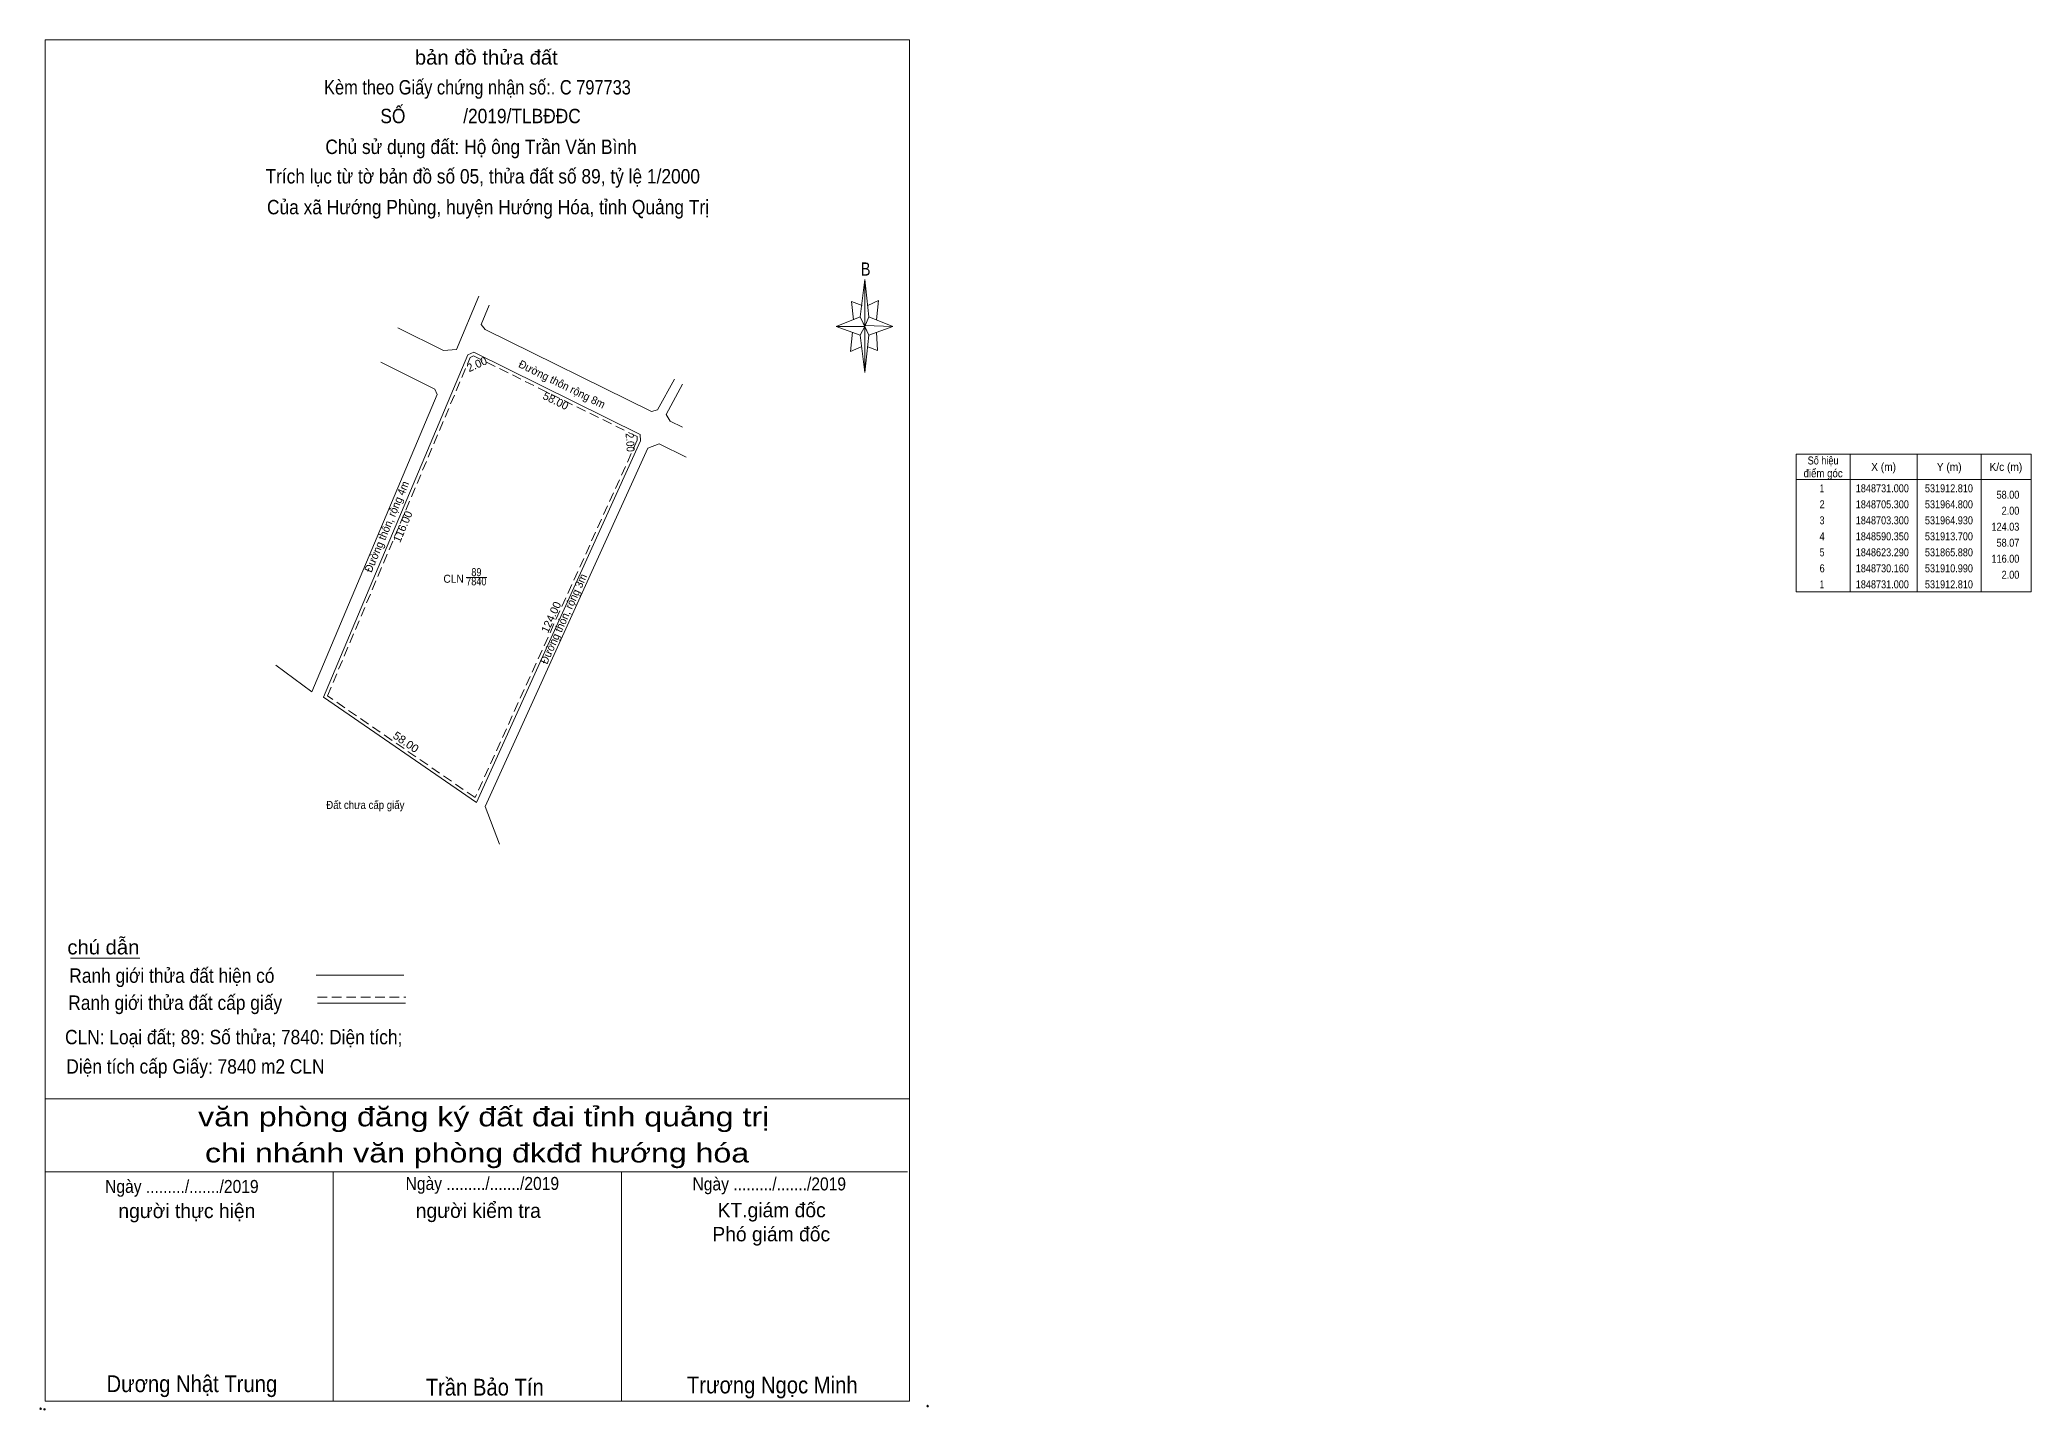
# Model space of a CAD drawing. Header units: metres. Extents: x 531777 to 533050, y 1848400 to 1849505.
# Drawn here: x 531777 to 532399, y 1848400 to 1848829 of the extents above; entities that cross this region are included whole.
import ezdxf
from ezdxf.enums import TextEntityAlignment as Align

# ---------------------------------------------------------------- set-up
doc = ezdxf.new("R2010")
doc.units = ezdxf.units.M
doc.header["$PDMODE"] = 32
doc.header["$PDSIZE"] = 0.5
doc.linetypes.add('MEDIUM_DASHED', pattern=[4.5, 3, -1.5])
for name, color, linetype, lineweight in [('1', 7, 'MEDIUM_DASHED', 13), ('2', 7, 'Continuous', 13), ('52', 7, 'Continuous', 13), ('63', 7, 'Continuous', 13)]:
    doc.layers.add(name, color=color, linetype=linetype, lineweight=lineweight)

msp = doc.modelspace()

# ---------------------------------------------------------------- linework, layer by layer
at = {"layer": '1'}
msp.add_lwpolyline([(531912.8, 1848729.89), (531963.84, 1848704.66), (531963.92, 1848703.49), (531913.28, 1848591.85), (531867.12, 1848623.65), (531911.76, 1848729.41)], close=True, dxfattribs=at)
at = {"layer": '2'}
for p, q in [((532033.54, 1848742.05), (532035.04, 1848753.75)), ((532036.24, 1848742.05), (532043.74, 1848739.05)), ((532033.54, 1848736.35), (532026.04, 1848739.05)), ((532036.24, 1848736.35), (532035.04, 1848724.65)), ((532038.64, 1848737.25), (532038.94, 1848731.55)), ((532038.94, 1848731.55), (532035.94, 1848732.75)), ((531786.82, 1848541.65), (531808.54, 1848541.65)), ((531863.62, 1848536.43), (531891.04, 1848536.43)), ((531864.04, 1848527.64), (531891.46, 1848527.64)), ((531778.94, 1848497.73), (532048.94, 1848497.73)), ((531778.94, 1848474.93), (532048.34, 1848474.93)), ((531778.94, 1848474.93), (532048.34, 1848474.93)), ((531778.94, 1848474.93), (532048.34, 1848474.93)), ((531868.94, 1848403.23), (531868.94, 1848474.93)), ((531958.94, 1848403.23), (531958.94, 1848474.93))]:
    msp.add_line(p, q, dxfattribs=at)
at = {"layer": '2', "linetype": 'MEDIUM_DASHED'}
msp.add_line((531864.04, 1848529.5), (531891.64, 1848529.5), dxfattribs=at)
at = {"layer": '2'}
for points in [[(531778.94, 1848828.63), (532048.94, 1848828.63), (532048.94, 1848403.23), (531778.94, 1848403.23)], [(532035.04, 1848753.75), (532036.24, 1848742.05), (532035.04, 1848739.05)], [(532035.04, 1848739.05), (532026.04, 1848739.05), (532033.54, 1848742.05), (532036.24, 1848736.35), (532043.74, 1848739.05), (532035.04, 1848739.35)], [(532035.04, 1848739.05), (532035.04, 1848724.65), (532033.54, 1848736.35)]]:
    msp.add_lwpolyline(points, close=True, dxfattribs=at)
for points in [[(532035.04, 1848739.05), (532033.54, 1848742.05), (532026.04, 1848739.05)], [(532034.14, 1848745.65), (532030.84, 1848746.85), (532031.44, 1848741.15)], [(532035.94, 1848745.65), (532039.24, 1848747.15), (532038.64, 1848741.15)], [(532031.14, 1848737.25), (532030.54, 1848731.25), (532033.84, 1848732.75)], [(532035.04, 1848739.05), (532036.24, 1848736.35), (532043.74, 1848739.05)], [(532048.94, 1848403.23), (531778.94, 1848403.23), (531778.94, 1848474.93)]]:
    msp.add_lwpolyline(points, dxfattribs=at)
for p in [(531777.52, 1848400.92), (531778.72, 1848400.71), (532054.64, 1848401.73)]:
    msp.add_point(p, dxfattribs=at)
at = {"layer": '52'}
for p, q in [((531914.47, 1848748.51), (531907.46, 1848731.9)), ((531917.63, 1848745.7), (531915.11, 1848739.73)), ((531889.09, 1848738.63), (531903.37, 1848731.57)), ((531910.99, 1848730.16), (531865.88, 1848623.29)), ((531907.46, 1848731.9), (531903.37, 1848731.57)), ((531912.81, 1848731), (531910.99, 1848730.16)), ((531912.81, 1848731), (531964.8, 1848705.3)), ((531883.77, 1848727.87), (531900.7, 1848719.5)), ((531901.44, 1848717.85), (531862.22, 1848624.91)), ((531975.58, 1848722.65), (531970.28, 1848712.99)), ((531964.93, 1848703.3), (531964.8, 1848705.29)), ((531970.73, 1848702.36), (531967.18, 1848701.01)), ((531970.73, 1848702.36), (531979.19, 1848698.18))]:
    msp.add_line(p, q, dxfattribs=at)
for points in [[(531915.11, 1848739.73), (531916.36, 1848738.17), (531968.35, 1848712.46), (531970.28, 1848712.99)], [(531978.09, 1848721), (531972.91, 1848711.55), (531974.15, 1848709.53), (531978.07, 1848707.59)]]:
    msp.add_lwpolyline(points, dxfattribs=at)
at = {"layer": '63'}
for p, q in [((531900.7, 1848719.5), (531901.44, 1848717.85)), ((531916.43, 1848589.11), (531967.18, 1848701.01)), ((532342.79, 1848699.2), (532342.79, 1848656.2)), ((532363.79, 1848699.2), (532363.79, 1848656.2)), ((532383.79, 1848699.2), (532383.79, 1848656.2)), ((532325.99, 1848691.2), (532399.39, 1848691.2)), ((531910.48, 1848660.64), (531916.87, 1848660.64)), ((531862.22, 1848624.91), (531851.02, 1848633.2)), ((531916.43, 1848589.11), (531920.84, 1848577.28))]:
    msp.add_line(p, q, dxfattribs=at)
msp.add_lwpolyline([(531865.88, 1848623.29), (531913.7, 1848590.35), (531964.93, 1848703.3)], dxfattribs=at)
msp.add_lwpolyline([(532325.99, 1848699.2), (532399.39, 1848699.2), (532399.39, 1848656.2), (532325.99, 1848656.2)], close=True, dxfattribs=at)

# ---------------------------------------------------------------- texts
at = {"layer": '1'}
for s, width, p in [('CLN', 0.95, (531906.535, 1848658.99)), ('7840', 0.85, (531913.635, 1848658.18)), ('89', 0.85, (531913.665, 1848661.05))]:
    msp.add_text(s, height=2.5, dxfattribs=dict(at, width=width)).set_placement(p, align=Align.CENTER)
at = {"layer": '2'}
for s, height, width, p in [('bản đồ thửa đất', 4.5, 1.05, (531916.755, 1848820.88)), ('Kèm theo Giấy chứng nhận số:. C 797733', 4.5, 0.85, (531913.995, 1848811.55)), ('SỐ            /2019/TLBĐĐC', 4.5, 0.9, (531914.96, 1848802.58)), ('Chủ sử dụng đất: Hộ ông Trần Văn Bình', 4.5, 0.9, (531915.1, 1848792.95)), ('Trích lục từ tờ bản đồ số 05, thửa đất số 89, tỷ lệ 1/2000 ', 4.5, 0.9, (531916.385, 1848783.74)), ('Của xã Hướng Phùng, huyện Hướng Hóa, tỉnh Quảng Trị', 4.5, 0.9, (531917.285, 1848774.11)), ('B', 4.133, 0.8, (532035.29, 1848754.94)), ('văn phòng đăng ký đất đai tỉnh quảng trị', 6, 1.25, (531915.93, 1848489.14)), ('chi nhánh văn phòng đkđđ hướng hóa', 6, 1.25, (531913.875, 1848477.86)), ('Ngày ........./......./2019', 4.05, 0.9, (531821.645, 1848468.34)), ('Ngày ........./......./2019', 4.05, 0.9, (531915.515, 1848469.28)), ('Ngày ........./......./2019', 4.05, 0.9, (532005.155, 1848469.13)), ('Dương Nhật Trung', 5.25, 0.9, (531824.77, 1848406.1)), ('Trần Bảo Tín', 5.25, 0.9, (531916.27, 1848405.02)), ('Trương Ngọc Minh', 5.25, 0.9, (532006.095, 1848405.71))]:
    msp.add_text(s, height=height, dxfattribs=dict(at, width=width)).set_placement(p, align=Align.CENTER)
for s, width, p in [('chú dẫn', 1.05, (531785.88, 1848542.87)), ('Ranh giới thửa đất hiện có ', 0.9, (531786.48, 1848533.99)), ('Ranh giới thửa đất cấp giấy', 0.9, (531786.16, 1848525.53)), ('CLN: Loại đất; 89: Số thửa; 7840: Diện tích;', 0.9, (531785.15, 1848514.79)), ('Diện tích cấp Giấy: 7840 m2 CLN', 0.9, (531785.55, 1848505.61))]:
    msp.add_text(s, height=4.5, dxfattribs=dict(at, width=width)).set_placement(p)
for s, p in [('người thực hiện', (531823.205, 1848460.49)), ('người kiểm tra', (531914.25, 1848460.55)), ('KT.giám đốc', (532005.9, 1848460.73)), ('Phó giám đốc', (532005.77, 1848453.22))]:
    msp.add_text(s, height=4.5, dxfattribs=at).set_placement(p, align=Align.CENTER)
at = {"layer": '63'}
for s, rotation, p in [('2.00', 24.775, (531914.341, 1848726.112)), ('58.00', 333.696, (531937.901, 1848714.716)), ('116.00', 67.115, (531891.805, 1848676.034)), ('124.00', 65.603, (531938.144, 1848647.724))]:
    msp.add_text(s, height=2.5, rotation=rotation, dxfattribs=at).set_placement(p, align=Align.CENTER)
for s, rotation, width, p in [('Đường thôn rộng 8m', 333.687, 0.95, (531939.851, 1848719.905)), ('2.00', 273.719, 0.9, (531960.458, 1848702.751)), ('Đường thôn, rộng 4m', 67.115, 0.95, (531886.803, 1848676.039)), ('Đường thôn, rộng 3m', 65.603, 0.95, (531942.031, 1848647.209)), ('58.00', 325.44, 1.05, (531890.936, 1848608.174))]:
    msp.add_text(s, height=2.5, rotation=rotation, dxfattribs=dict(at, width=width)).set_placement(p, align=Align.CENTER)
for s, width, p in [('Số hiệu', 0.85, (532334.39, 1848695.95)), ('điểm góc', 0.9, (532334.39, 1848691.95)), ('X (m)', 0.95, (532353.29, 1848693.95)), ('Y (m)', 0.95, (532373.785, 1848693.95)), ('K/c (m)', 0.95, (532391.49, 1848693.95)), (' 1', 0.75, (532333.685, 1848687.25)), ('1848731.000', 0.85, (532352.89, 1848687.25)), ('531912.810', 0.85, (532373.695, 1848687.25)), (' 3', 0.8, (532333.69, 1848677.25)), (' 2', 0.85, (532333.69, 1848682.25)), ('1848705.300', 0.85, (532352.89, 1848682.25)), ('1848703.300', 0.85, (532352.89, 1848677.25)), ('531964.800', 0.85, (532373.695, 1848682.25)), ('531964.930', 0.85, (532373.695, 1848677.25)), (' 4', 0.85, (532333.685, 1848672.25)), ('1848590.350', 0.85, (532352.89, 1848672.25)), ('531913.700', 0.85, (532373.695, 1848672.25)), (' 5', 0.8, (532333.69, 1848667.25)), ('1848623.290', 0.85, (532352.89, 1848667.25)), ('531865.880', 0.85, (532373.695, 1848667.25)), (' 6', 0.85, (532333.69, 1848662.25)), ('1848730.160', 0.85, (532352.89, 1848662.25)), ('531910.990', 0.85, (532373.695, 1848662.25)), (' 1', 0.75, (532333.685, 1848657.25)), ('1848731.000', 0.85, (532352.89, 1848657.25)), ('531912.810', 0.85, (532373.695, 1848657.25)), ('Đất chưa cấp giấy', 0.9, (531878.97, 1848588.32))]:
    msp.add_text(s, height=2.5, dxfattribs=dict(at, width=width)).set_placement(p, align=Align.CENTER)
at = {"layer": '63', "width": 0.85}
for s, p in [('58.00', (532395.69, 1848685.25)), ('2.00', (532395.69, 1848680.25)), ('124.03', (532395.69, 1848675.25)), ('116.00', (532395.69, 1848665.25)), ('58.07', (532395.69, 1848670.25)), ('2.00', (532395.69, 1848660.25))]:
    msp.add_text(s, height=2.5, dxfattribs=at).set_placement(p, align=Align.RIGHT)

doc.saveas('drawing.dxf')
